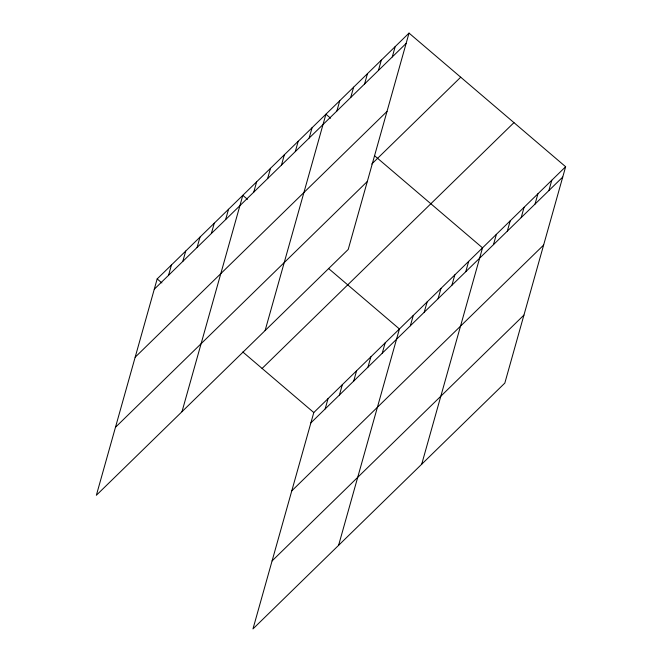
<?xml version="1.0" encoding="UTF-8"?>
<svg xmlns="http://www.w3.org/2000/svg" width="662" height="662" viewBox="0 0 662 662"><rect width="100%" height="100%" fill="white"/><g stroke="black" fill="none" stroke-linecap="round" stroke-linejoin="round"><path stroke-width="0.99" d="M409.025 33.1L157.175 278.909L96.362 495.267L348.212 249.458L409.025 33.1L565.638 166.733L504.825 383.091L252.975 628.9L313.788 412.542L565.638 166.733M168.545 275.309L171.45 264.982M182.82 261.374L185.724 251.055M197.094 247.447L199.99 237.12M211.36 233.52L214.265 223.193M225.634 219.585L228.539 209.266M181.992 411.69L242.805 195.34L247.505 199.345M253.761 192.137L256.657 181.818M267.613 178.616L270.51 168.297M281.458 165.103L284.362 154.776M295.31 151.581L298.214 141.254M309.162 138.06L312.067 127.741M265.106 330.578L325.919 114.22L330.619 118.225M336.867 111.017L339.772 100.698M350.719 97.504L353.624 87.177M364.572 83.983L367.476 73.656M378.424 70.462L381.329 60.143M392.276 56.94L395.181 46.621M325.158 408.934L328.054 398.615M339.424 395.007L342.328 384.688M353.698 381.08L356.603 370.753M367.973 367.145L370.869 356.826M382.239 353.218L385.143 342.899M338.596 545.322L399.418 328.964L328.443 268.408M410.366 325.77L413.27 315.451M424.218 312.249L427.122 301.93M438.07 298.728L440.975 288.409M451.923 285.214L454.819 274.887M465.775 271.693L468.671 261.366M421.711 464.203L482.524 247.853L374.469 155.644M493.48 244.65L496.376 234.331M507.324 231.129L510.228 220.81M521.176 217.616L524.081 207.289M535.028 204.095L537.933 193.767M548.881 190.573L551.785 180.254M154.279 289.236L406.129 43.419M135.164 357.223L387.013 111.415M371.763 164.01L460.711 77.197M115.478 427.28L367.327 181.462M262.102 368.444L513.952 122.635M310.883 422.869L562.733 177.052M291.776 490.856L543.626 245.048M272.082 560.913L523.932 315.095M157.175 278.909L161.876 282.922M242.813 351.985L313.788 412.542"/></g></svg>
